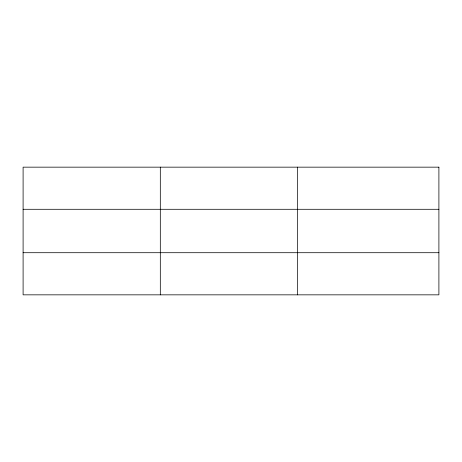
<?xml version="1.0" encoding="UTF-8"?>
<svg xmlns="http://www.w3.org/2000/svg" width="462" height="462" viewBox="0 0 462 462"><rect width="100%" height="100%" fill="white"/><g stroke="black" fill="none" stroke-linecap="round" stroke-linejoin="round"><path stroke-width="0.69" d="M160.314 167.157L160.314 294.843M297.528 167.157L297.528 294.843M23.1 209.292L438.9 209.292M23.1 252.708L438.9 252.708M438.9 167.157L438.9 294.843L23.1 294.843L23.1 167.157L438.9 167.157"/></g></svg>
